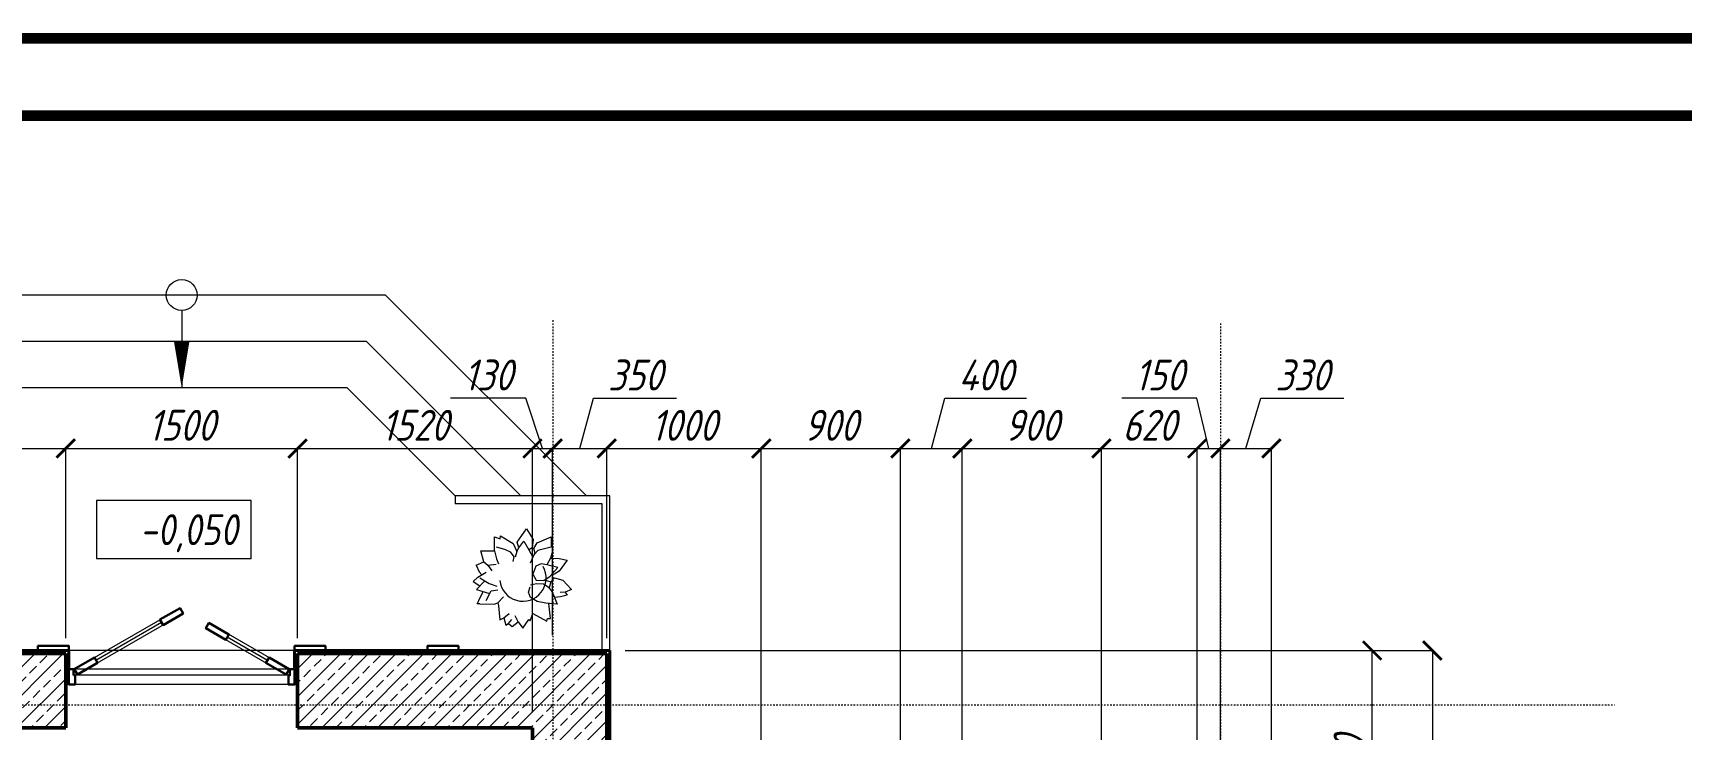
# Model space of a CAD drawing. Header units: millimetres. Extents: x 54 to 1314, y 20 to 614.
# Drawn here: x 215.1 to 321.7, y 569.2 to 614.3 of the extents above; entities that cross this region are included whole.
import ezdxf
from ezdxf.enums import TextEntityAlignment as Align

# ---------------------------------------------------------------- set-up
doc = ezdxf.new("R2010")
doc.units = ezdxf.units.MM
doc.linetypes.add('CENTER2', pattern=[1.125, 0.75, -0.125, 0.125, -0.125])
for name, color, linetype, lineweight in [('A_ДВЕРИ', 106, 'Continuous', 30), ('A_ЛЕСТНИЦЫ', 3, 'Continuous', 15), ('A_ПЕРЕГОР', 213, 'Continuous', 40), ('A_РАЗМ.ОСНОВНЫЕ', 4, 'Continuous', 13), ('A_ТЕХНОЛОГ', 36, 'Continuous', 9), ('А_ВЫСОТН.ОТМЕТКИ', 161, 'Continuous', 20), ('А_ПЕРВЫЙ ПЛАН', 102, 'Continuous', 15), ('А_СТЕНЫ ГАЗОБЕТОН', 5, 'Continuous', 50), ('А_ШТУКАТУРКА ФАСАД', 7, 'Continuous', 15), ('ЛИСТ', 7, 'Continuous', 18), ('Мебель', 34, 'Continuous', 9), ('ОСИ', 40, 'CENTER2', 18)]:
    doc.layers.add(name, color=color, linetype=linetype, lineweight=lineweight)
doc.styles.add('ROMANS', font='romans.shx', dxfattribs={"width": 0.8, "oblique": 15})
doc.dimstyles.new('100', dxfattribs={"dimtxt": 2, "dimasz": 1.2, "dimexe": 0, "dimexo": 1, "dimgap": 0.5, "dimtad": 1, "dimdec": 0, "dimlfac": 100, "dimdsep": 46, "dimtxsty": 'ROMANS', "dimblk1": 'ARCHTICK', "dimblk2": 'ARCHTICK', "dimsah": 1, "dimcen": 2, "dimclrd": 256, "dimclre": 256, "dimclrt": 256, "dimadec": 0, "dimazin": 2, "dimtfac": 1, "dimtdec": 0, "dimtmove": 1, "dimatfit": 3, "dimfxl": 1, "dimtvp": 1.5, "dimtolj": 1, "dimtzin": 0, "dimlwd": -1, "dimlwe": -1, "dimarcsym": 0})
pattern_1 = [(45, (288818.3103, -36472.056), (-0.898025612, 0.898025612), []), (45, (288819.2083, -36472.056), (-0.898025612, 0.898025612), [0.635, -0.3175])]

# ---------------------------------------------------------------- blocks, each defined once
blk = doc.blocks.new('FIKYC')
at = {"layer": 'Мебель'}
for p, q in [((1020.12, 963.3), (1020.73, 964.18)), ((1020.73, 964.18), (1021.17, 963.48)), ((1017.78, 962.75), (1018.66, 962.75)), ((1017.97, 962.04), (1017.78, 962.75)), ((1018.66, 963.65), (1019.03, 963.53)), ((1018.66, 962.75), (1018.66, 963.65)), ((1018.66, 962.75), (1018.79, 962.23)), ((1018.76, 963.01), (1019.31, 962.85)), ((1019.03, 963.53), (1019.05, 963.72)), ((1019.05, 963.72), (1019.87, 963.23)), ((1019.31, 962.85), (1019.67, 962.69)), ((1019.87, 963.23), (1020.1, 962.71)), ((1020.1, 962.71), (1020.24, 962.95)), ((1020.24, 962.95), (1020.12, 963.3)), ((1020.24, 962.95), (1020.56, 963.38)), ((1020.56, 963.38), (1020.88, 962.81)), ((1021.09, 962.94), (1020.88, 962.81)), ((1020.88, 962.81), (1021.13, 962.34)), ((1021.17, 963.48), (1021.09, 962.94)), ((1021.21, 962.91), (1021.43, 963.27)), ((1021.29, 962.6), (1021.21, 962.91)), ((1021.46, 962.77), (1021.26, 962.55)), ((1021.43, 963.27), (1022.32, 963.66)), ((1022.32, 962.98), (1021.46, 962.77)), ((1022.32, 963.66), (1022.32, 962.98)), ((1022.42, 963), (1022.41, 962.72)), ((1017.47, 961.83), (1017.97, 962.04)), ((1017.47, 961.83), (1017.66, 961.4)), ((1017.97, 962.04), (1018.24, 961.82)), ((1018.24, 961.82), (1018.77, 961.89)), ((1018.24, 961.82), (1018.48, 961.46)), ((1018.79, 962.23), (1018.93, 961.91)), ((1019.67, 962.69), (1019.92, 962.37)), ((1019.92, 962.37), (1019.85, 962.05)), ((1020.1, 962.71), (1020, 962.33)), ((1021.13, 962.34), (1020.97, 961.94)), ((1021.13, 962.34), (1021.29, 962.6)), ((1021.34, 961.76), (1021.14, 961.23)), ((1021.67, 961.91), (1021.34, 961.76)), ((1022.05, 961.85), (1021.67, 961.91)), ((1022.29, 962.28), (1022.05, 961.85)), ((1022.76, 961.67), (1022.05, 961.85)), ((1022.41, 962.72), (1022.29, 962.28)), ((1022.29, 962.28), (1022.84, 962.25)), ((1022.84, 962.25), (1023.36, 962.14)), ((1023.36, 962.14), (1022.84, 961.43)), ((1017.27, 960.77), (1017.58, 961.04)), ((1017.27, 960.77), (1017.72, 960.49)), ((1017.5, 960.25), (1018.03, 960.8)), ((1017.58, 961.04), (1018.12, 961.36)), ((1017.66, 961.4), (1017.85, 961.2)), ((1017.71, 961.01), (1018.32, 960.64)), ((1018.32, 960.64), (1018.82, 960.46)), ((1021.37, 960.61), (1021, 960.53)), ((1021.14, 961.23), (1021.35, 960.86)), ((1021.35, 960.86), (1021.85, 960.84)), ((1021.84, 960.6), (1021.37, 960.61)), ((1021.85, 960.84), (1022.26, 961.12)), ((1022.02, 960.82), (1022.3, 960.74)), ((1022.3, 960.74), (1022.19, 960.36)), ((1022.26, 961.12), (1022.76, 961.67)), ((1022.3, 960.74), (1022.55, 961.01)), ((1022.55, 961.23), (1022.33, 961.19)), ((1022.84, 961.43), (1022.55, 961.23)), ((1022.55, 961.01), (1023.08, 960.85)), ((1023.08, 960.85), (1023.64, 960.25)), ((1017.5, 960.25), (1018.34, 959.98)), ((1017.65, 959.54), (1017.92, 960.12)), ((1018.12, 959.53), (1018.44, 960.17)), ((1018.44, 960.17), (1018.88, 960.23)), ((1018.88, 959.39), (1019.24, 959.78)), ((1020.85, 960.07), (1020.97, 960.41)), ((1020.99, 959.72), (1020.85, 960.07)), ((1021.43, 959.48), (1020.99, 959.72)), ((1022.19, 960.36), (1021.84, 960.6)), ((1022.34, 960.19), (1022.19, 960.36)), ((1022.56, 959.72), (1022.34, 960.19)), ((1022.94, 959.77), (1022.54, 959.74)), ((1022.54, 959.74), (1022.71, 959.29)), ((1023.23, 960.07), (1022.9, 960.05)), ((1023.37, 959.87), (1022.94, 959.77)), ((1023.64, 960.25), (1023.23, 960.07)), ((1023.23, 960.07), (1023.37, 959.87)), ((1017.53, 959.33), (1017.65, 959.54)), ((1017.72, 959.32), (1017.53, 959.33)), ((1017.72, 959.32), (1018.63, 959.29)), ((1018.63, 959.29), (1018.88, 959.39)), ((1018.88, 959.39), (1018.91, 959.2)), ((1018.91, 959.2), (1019, 958.28)), ((1019.26, 958.41), (1019.6, 958.7)), ((1020.2, 958.16), (1019.99, 958.55)), ((1020.97, 958.21), (1021.15, 958.7)), ((1021.15, 958.7), (1022.05, 958.19)), ((1021.99, 959.37), (1021.43, 959.48)), ((1022.71, 959.29), (1021.99, 959.37)), ((1022.28, 958.38), (1022.17, 959.35)), ((1019, 958.28), (1019.26, 958.41)), ((1019.26, 958.41), (1019.39, 957.95)), ((1019.39, 957.95), (1019.56, 958.05)), ((1019.56, 958.05), (1019.78, 958.31)), ((1019.56, 958.05), (1019.81, 957.86)), ((1019.81, 957.86), (1020.2, 958.16)), ((1020.2, 958.16), (1020.49, 957.75)), ((1020.49, 957.75), (1020.88, 958.31)), ((1020.88, 958.31), (1020.97, 958.21)), ((1022.05, 958.19), (1022.1, 958.37)), ((1022.1, 958.37), (1022.28, 958.38))]:
    blk.add_line(p, q, dxfattribs=at)
blk.add_arc((1020.5, 960.99), 1.5, 186.1323, 29.8574, dxfattribs=at)
blk = doc.blocks.new('Дверь 15х21')
at = {"layer": 'A_ДВЕРИ', "color": 4, "lineweight": 20}
for p, q in [((-5.55, 0.58), (-1.31, 3.03)), ((2.95, 2.08), (5.55, 0.58))]:
    blk.add_line(p, q, dxfattribs=at)
at = {"layer": 'A_ДВЕРИ', "lineweight": 9}
for p, q in [((7.5, 0), (-7.5, 0)), ((7.5, -1), (-7.5, -1)), ((7, -0.4), (-7, -0.4))]:
    blk.add_line(p, q, dxfattribs=at)
for points in [[(-6.95, 0), (-0.11, 3.95), (0.09, 3.6), (-6.75, -0.35)], [(6.95, 0), (1.75, 3), (1.55, 2.65), (6.75, -0.35)]]:
    blk.add_lwpolyline(points, close=True, dxfattribs=at)
at = {"layer": 'A_ДВЕРИ'}
for points in [[(-1.21, 2.85), (0.09, 3.6), (-0.11, 3.95), (-1.41, 3.2)], [(1.75, 3), (3.05, 2.25), (2.85, 1.9), (1.55, 2.65)], [(-6.75, -0.35), (-5.45, 0.4), (-5.65, 0.75), (-6.95, 0)], [(5.65, 0.75), (6.95, 0), (6.75, -0.35), (5.45, 0.4)], [(-7, -0.4), (-6.9, -0.4), (-6.9, -1), (-7.3, -1), (-7.3, 0), (-7, 0)]]:
    blk.add_lwpolyline(points, close=True, dxfattribs=at)
blk.add_lwpolyline([(7, 0), (7, -0.4), (6.9, -0.4), (6.9, -1), (7.3, -1), (7.3, 0), (7, 0)], dxfattribs=at)
blk = doc.blocks.new('_ARCHTICK')
at = {"color": 0, "linetype": 'ByBlock', "const_width": 0.15}
blk.add_lwpolyline([(-0.5, -0.5), (0.5, 0.5)], dxfattribs=at)
blk = doc.blocks.new('*D335')
at = {"layer": 'A_РАЗМ.ОСНОВНЫЕ', "transparency": 16777216}
for p, q in [((217.22, 575.12), (217.22, 587.39)), ((217.22, 587.39), (232.22, 587.39)), ((232.22, 575.12), (232.22, 587.39))]:
    blk.add_line(p, q, dxfattribs=at)
at = {"layer": 'Defpoints', "color": 0, "transparency": 16777216}
for p in [(232.22, 587.39), (217.22, 574.12), (232.22, 574.12)]:
    blk.add_point(p, dxfattribs=at)
at = {"layer": 'A_РАЗМ.ОСНОВНЫЕ', "transparency": 16777216, "xscale": 1.2, "yscale": 1.2, "zscale": 1.2, "rotation": 180}
blk.add_blockref('_ARCHTICK', (217.22, 587.39), dxfattribs=at)
at = {"layer": 'A_РАЗМ.ОСНОВНЫЕ', "transparency": 16777216, "xscale": 1.2, "yscale": 1.2, "zscale": 1.2}
blk.add_blockref('_ARCHTICK', (232.22, 587.39), dxfattribs=at)
at = {"layer": 'A_РАЗМ.ОСНОВНЫЕ', "transparency": 16777216, "insert": (224.72, 588.89), "char_height": 2, "attachment_point": 5, "style": 'ROMANS'}
blk.add_mtext('\\A1;1500', dxfattribs=at)
blk = doc.blocks.new('*D336')
at = {"layer": 'A_РАЗМ.ОСНОВНЫЕ', "transparency": 16777216}
for p, q in [((232.22, 575.12), (232.22, 587.39)), ((232.22, 587.39), (247.42, 587.39)), ((247.42, 570.32), (247.42, 587.39))]:
    blk.add_line(p, q, dxfattribs=at)
at = {"layer": 'Defpoints', "color": 0, "transparency": 16777216}
for p in [(247.42, 587.39), (232.22, 574.12), (247.42, 569.32)]:
    blk.add_point(p, dxfattribs=at)
at = {"layer": 'A_РАЗМ.ОСНОВНЫЕ', "transparency": 16777216, "xscale": 1.2, "yscale": 1.2, "zscale": 1.2, "rotation": 180}
blk.add_blockref('_ARCHTICK', (232.22, 587.39), dxfattribs=at)
at = {"layer": 'A_РАЗМ.ОСНОВНЫЕ', "transparency": 16777216, "xscale": 1.2, "yscale": 1.2, "zscale": 1.2}
blk.add_blockref('_ARCHTICK', (247.42, 587.39), dxfattribs=at)
at = {"layer": 'A_РАЗМ.ОСНОВНЫЕ', "transparency": 16777216, "insert": (239.82, 588.89), "char_height": 2, "attachment_point": 5, "style": 'ROMANS'}
blk.add_mtext('\\A1;1520', dxfattribs=at)
blk = doc.blocks.new('*D337')
at = {"layer": 'A_РАЗМ.ОСНОВНЫЕ', "transparency": 16777216}
for p, q in [((246.98, 590.64), (242.11, 590.64)), ((248.07, 587.39), (246.98, 590.64)), ((247.42, 570.32), (247.42, 587.39)), ((247.42, 587.39), (248.72, 587.39)), ((248.72, 575.32), (248.72, 587.39))]:
    blk.add_line(p, q, dxfattribs=at)
at = {"layer": 'Defpoints', "color": 0, "transparency": 16777216}
for p in [(248.72, 587.39), (248.72, 574.32), (247.42, 569.32)]:
    blk.add_point(p, dxfattribs=at)
at = {"layer": 'A_РАЗМ.ОСНОВНЫЕ', "transparency": 16777216, "xscale": 1.2, "yscale": 1.2, "zscale": 1.2, "rotation": 180}
blk.add_blockref('_ARCHTICK', (247.42, 587.39), dxfattribs=at)
at = {"layer": 'A_РАЗМ.ОСНОВНЫЕ', "transparency": 16777216, "xscale": 1.2, "yscale": 1.2, "zscale": 1.2}
blk.add_blockref('_ARCHTICK', (248.72, 587.39), dxfattribs=at)
at = {"layer": 'A_РАЗМ.ОСНОВНЫЕ', "transparency": 16777216, "insert": (244.55, 592.14), "char_height": 2, "attachment_point": 5, "style": 'ROMANS'}
blk.add_mtext('\\A1;130', dxfattribs=at)
blk = doc.blocks.new('*D338')
at = {"layer": 'A_РАЗМ.ОСНОВНЫЕ', "transparency": 16777216}
for p, q in [((250.47, 587.39), (251.37, 590.64)), ((251.37, 590.64), (256.74, 590.64)), ((248.72, 575.32), (248.72, 587.39)), ((248.72, 587.39), (252.22, 587.39)), ((252.22, 575.12), (252.22, 587.39))]:
    blk.add_line(p, q, dxfattribs=at)
at = {"layer": 'Defpoints', "color": 0, "transparency": 16777216}
for p in [(252.22, 587.39), (248.72, 574.32), (252.22, 574.12)]:
    blk.add_point(p, dxfattribs=at)
at = {"layer": 'A_РАЗМ.ОСНОВНЫЕ', "transparency": 16777216, "xscale": 1.2, "yscale": 1.2, "zscale": 1.2, "rotation": 180}
blk.add_blockref('_ARCHTICK', (248.72, 587.39), dxfattribs=at)
at = {"layer": 'A_РАЗМ.ОСНОВНЫЕ', "transparency": 16777216, "xscale": 1.2, "yscale": 1.2, "zscale": 1.2}
blk.add_blockref('_ARCHTICK', (252.22, 587.39), dxfattribs=at)
at = {"layer": 'A_РАЗМ.ОСНОВНЫЕ', "transparency": 16777216, "insert": (254.06, 592.14), "char_height": 2, "attachment_point": 5, "style": 'ROMANS'}
blk.add_mtext('\\A1;350', dxfattribs=at)
blk = doc.blocks.new('*D339')
at = {"layer": 'A_РАЗМ.ОСНОВНЫЕ', "transparency": 16777216}
for p, q in [((252.22, 575.12), (252.22, 587.39)), ((252.22, 587.39), (262.22, 587.39)), ((262.22, 559.92), (262.22, 587.39))]:
    blk.add_line(p, q, dxfattribs=at)
at = {"layer": 'Defpoints', "color": 0, "transparency": 16777216}
for p in [(262.22, 587.39), (252.22, 574.12), (262.22, 558.92)]:
    blk.add_point(p, dxfattribs=at)
at = {"layer": 'A_РАЗМ.ОСНОВНЫЕ', "transparency": 16777216, "xscale": 1.2, "yscale": 1.2, "zscale": 1.2, "rotation": 180}
blk.add_blockref('_ARCHTICK', (252.22, 587.39), dxfattribs=at)
at = {"layer": 'A_РАЗМ.ОСНОВНЫЕ', "transparency": 16777216, "xscale": 1.2, "yscale": 1.2, "zscale": 1.2}
blk.add_blockref('_ARCHTICK', (262.22, 587.39), dxfattribs=at)
at = {"layer": 'A_РАЗМ.ОСНОВНЫЕ', "transparency": 16777216, "insert": (257.22, 588.89), "char_height": 2, "attachment_point": 5, "style": 'ROMANS'}
blk.add_mtext('\\A1;1000', dxfattribs=at)
blk = doc.blocks.new('*D340')
at = {"layer": 'A_РАЗМ.ОСНОВНЫЕ', "transparency": 16777216}
for p, q in [((262.22, 559.92), (262.22, 587.39)), ((262.22, 587.39), (271.22, 587.39)), ((271.22, 559.92), (271.22, 587.39))]:
    blk.add_line(p, q, dxfattribs=at)
at = {"layer": 'Defpoints', "color": 0, "transparency": 16777216}
for p in [(271.22, 587.39), (262.22, 558.92), (271.22, 558.92)]:
    blk.add_point(p, dxfattribs=at)
at = {"layer": 'A_РАЗМ.ОСНОВНЫЕ', "transparency": 16777216, "xscale": 1.2, "yscale": 1.2, "zscale": 1.2, "rotation": 180}
blk.add_blockref('_ARCHTICK', (262.22, 587.39), dxfattribs=at)
at = {"layer": 'A_РАЗМ.ОСНОВНЫЕ', "transparency": 16777216, "xscale": 1.2, "yscale": 1.2, "zscale": 1.2}
blk.add_blockref('_ARCHTICK', (271.22, 587.39), dxfattribs=at)
at = {"layer": 'A_РАЗМ.ОСНОВНЫЕ', "transparency": 16777216, "insert": (266.72, 588.89), "char_height": 2, "attachment_point": 5, "style": 'ROMANS'}
blk.add_mtext('\\A1;900', dxfattribs=at)
blk = doc.blocks.new('*D341')
at = {"layer": 'A_РАЗМ.ОСНОВНЫЕ', "transparency": 16777216}
for p, q in [((273.22, 587.39), (274.09, 590.64)), ((274.09, 590.64), (279.38, 590.64)), ((271.22, 559.92), (271.22, 587.39)), ((271.22, 587.39), (275.22, 587.39)), ((275.22, 559.92), (275.22, 587.39))]:
    blk.add_line(p, q, dxfattribs=at)
at = {"layer": 'Defpoints', "color": 0, "transparency": 16777216}
for p in [(275.22, 587.39), (271.22, 558.92), (275.22, 558.92)]:
    blk.add_point(p, dxfattribs=at)
at = {"layer": 'A_РАЗМ.ОСНОВНЫЕ', "transparency": 16777216, "xscale": 1.2, "yscale": 1.2, "zscale": 1.2, "rotation": 180}
blk.add_blockref('_ARCHTICK', (271.22, 587.39), dxfattribs=at)
at = {"layer": 'A_РАЗМ.ОСНОВНЫЕ', "transparency": 16777216, "xscale": 1.2, "yscale": 1.2, "zscale": 1.2}
blk.add_blockref('_ARCHTICK', (275.22, 587.39), dxfattribs=at)
at = {"layer": 'A_РАЗМ.ОСНОВНЫЕ', "transparency": 16777216, "insert": (276.74, 592.14), "char_height": 2, "attachment_point": 5, "style": 'ROMANS'}
blk.add_mtext('\\A1;400', dxfattribs=at)
blk = doc.blocks.new('*D342')
at = {"layer": 'A_РАЗМ.ОСНОВНЫЕ', "transparency": 16777216}
for p, q in [((275.22, 559.92), (275.22, 587.39)), ((275.22, 587.39), (284.22, 587.39)), ((284.22, 559.92), (284.22, 587.39))]:
    blk.add_line(p, q, dxfattribs=at)
at = {"layer": 'Defpoints', "color": 0, "transparency": 16777216}
for p in [(284.22, 587.39), (275.22, 558.92), (284.22, 558.92)]:
    blk.add_point(p, dxfattribs=at)
at = {"layer": 'A_РАЗМ.ОСНОВНЫЕ', "transparency": 16777216, "xscale": 1.2, "yscale": 1.2, "zscale": 1.2, "rotation": 180}
blk.add_blockref('_ARCHTICK', (275.22, 587.39), dxfattribs=at)
at = {"layer": 'A_РАЗМ.ОСНОВНЫЕ', "transparency": 16777216, "xscale": 1.2, "yscale": 1.2, "zscale": 1.2}
blk.add_blockref('_ARCHTICK', (284.22, 587.39), dxfattribs=at)
at = {"layer": 'A_РАЗМ.ОСНОВНЫЕ', "transparency": 16777216, "insert": (279.72, 588.89), "char_height": 2, "attachment_point": 5, "style": 'ROMANS'}
blk.add_mtext('\\A1;900', dxfattribs=at)
blk = doc.blocks.new('*D343')
at = {"layer": 'A_РАЗМ.ОСНОВНЫЕ', "transparency": 16777216}
for p, q in [((284.22, 559.92), (284.22, 587.39)), ((284.22, 587.39), (290.42, 587.39)), ((290.42, 555.12), (290.42, 587.39))]:
    blk.add_line(p, q, dxfattribs=at)
at = {"layer": 'Defpoints', "color": 0, "transparency": 16777216}
for p in [(290.42, 587.39), (284.22, 558.92), (290.42, 554.12)]:
    blk.add_point(p, dxfattribs=at)
at = {"layer": 'A_РАЗМ.ОСНОВНЫЕ', "transparency": 16777216, "xscale": 1.2, "yscale": 1.2, "zscale": 1.2, "rotation": 180}
blk.add_blockref('_ARCHTICK', (284.22, 587.39), dxfattribs=at)
at = {"layer": 'A_РАЗМ.ОСНОВНЫЕ', "transparency": 16777216, "xscale": 1.2, "yscale": 1.2, "zscale": 1.2}
blk.add_blockref('_ARCHTICK', (290.42, 587.39), dxfattribs=at)
at = {"layer": 'A_РАЗМ.ОСНОВНЫЕ', "transparency": 16777216, "insert": (287.32, 588.89), "char_height": 2, "attachment_point": 5, "style": 'ROMANS'}
blk.add_mtext('\\A1;620', dxfattribs=at)
blk = doc.blocks.new('*D344')
at = {"layer": 'A_РАЗМ.ОСНОВНЫЕ', "transparency": 16777216}
for p, q in [((290.4, 590.64), (285.54, 590.64)), ((291.17, 587.39), (290.4, 590.64)), ((290.42, 555.12), (290.42, 587.39)), ((290.42, 587.39), (291.92, 587.39)), ((291.92, 560.12), (291.92, 587.39))]:
    blk.add_line(p, q, dxfattribs=at)
at = {"layer": 'Defpoints', "color": 0, "transparency": 16777216}
for p in [(291.92, 587.39), (291.92, 559.12), (290.42, 554.12)]:
    blk.add_point(p, dxfattribs=at)
at = {"layer": 'A_РАЗМ.ОСНОВНЫЕ', "transparency": 16777216, "xscale": 1.2, "yscale": 1.2, "zscale": 1.2, "rotation": 180}
blk.add_blockref('_ARCHTICK', (290.42, 587.39), dxfattribs=at)
at = {"layer": 'A_РАЗМ.ОСНОВНЫЕ', "transparency": 16777216, "xscale": 1.2, "yscale": 1.2, "zscale": 1.2}
blk.add_blockref('_ARCHTICK', (291.92, 587.39), dxfattribs=at)
at = {"layer": 'A_РАЗМ.ОСНОВНЫЕ', "transparency": 16777216, "insert": (287.97, 592.14), "char_height": 2, "attachment_point": 5, "style": 'ROMANS'}
blk.add_mtext('\\A1;150', dxfattribs=at)
blk = doc.blocks.new('*D345')
at = {"layer": 'A_РАЗМ.ОСНОВНЫЕ', "transparency": 16777216}
for p, q in [((293.57, 587.39), (294.53, 590.64)), ((294.53, 590.64), (299.9, 590.64)), ((291.92, 560.12), (291.92, 587.39)), ((291.92, 587.39), (295.22, 587.39)), ((295.22, 559.92), (295.22, 587.39))]:
    blk.add_line(p, q, dxfattribs=at)
at = {"layer": 'Defpoints', "color": 0, "transparency": 16777216}
for p in [(295.22, 587.39), (291.92, 559.12), (295.22, 558.92)]:
    blk.add_point(p, dxfattribs=at)
at = {"layer": 'A_РАЗМ.ОСНОВНЫЕ', "transparency": 16777216, "xscale": 1.2, "yscale": 1.2, "zscale": 1.2, "rotation": 180}
blk.add_blockref('_ARCHTICK', (291.92, 587.39), dxfattribs=at)
at = {"layer": 'A_РАЗМ.ОСНОВНЫЕ', "transparency": 16777216, "xscale": 1.2, "yscale": 1.2, "zscale": 1.2}
blk.add_blockref('_ARCHTICK', (295.22, 587.39), dxfattribs=at)
at = {"layer": 'A_РАЗМ.ОСНОВНЫЕ', "transparency": 16777216, "insert": (297.22, 592.14), "char_height": 2, "attachment_point": 5, "style": 'ROMANS'}
blk.add_mtext('\\A1;330', dxfattribs=at)
blk = doc.blocks.new('*D347')
at = {"layer": 'A_РАЗМ.ОСНОВНЫЕ', "transparency": 16777216}
for p, q in [((202.02, 570.32), (202.02, 587.39)), ((202.02, 587.39), (217.22, 587.39)), ((217.22, 575.12), (217.22, 587.39))]:
    blk.add_line(p, q, dxfattribs=at)
at = {"layer": 'Defpoints', "color": 0, "transparency": 16777216}
for p in [(217.22, 587.39), (217.22, 574.12), (202.02, 569.32)]:
    blk.add_point(p, dxfattribs=at)
at = {"layer": 'A_РАЗМ.ОСНОВНЫЕ', "transparency": 16777216, "xscale": 1.2, "yscale": 1.2, "zscale": 1.2, "rotation": 180}
blk.add_blockref('_ARCHTICK', (202.02, 587.39), dxfattribs=at)
at = {"layer": 'A_РАЗМ.ОСНОВНЫЕ', "transparency": 16777216, "xscale": 1.2, "yscale": 1.2, "zscale": 1.2}
blk.add_blockref('_ARCHTICK', (217.22, 587.39), dxfattribs=at)
at = {"layer": 'A_РАЗМ.ОСНОВНЫЕ', "transparency": 16777216, "insert": (209.62, 588.89), "char_height": 2, "attachment_point": 5, "style": 'ROMANS'}
blk.add_mtext('\\A1;1520', dxfattribs=at)
blk = doc.blocks.new('*D448')
at = {"layer": 'A_РАЗМ.ОСНОВНЫЕ', "transparency": 16777216}
for p, q in [((253.42, 574.32), (301.74, 574.32)), ((301.74, 558.92), (301.74, 574.32)), ((296.22, 558.92), (301.74, 558.92))]:
    blk.add_line(p, q, dxfattribs=at)
at = {"layer": 'Defpoints', "color": 0, "transparency": 16777216}
for p in [(252.42, 574.32), (301.74, 574.32), (295.22, 558.92)]:
    blk.add_point(p, dxfattribs=at)
at = {"layer": 'A_РАЗМ.ОСНОВНЫЕ', "transparency": 16777216, "xscale": 1.2, "yscale": 1.2, "zscale": 1.2}
for p, rotation in [((301.74, 574.32), 90), ((301.74, 558.92), 270)]:
    blk.add_blockref('_ARCHTICK', p, dxfattribs=dict(at, rotation=rotation))
at = {"layer": 'A_РАЗМ.ОСНОВНЫЕ', "transparency": 16777216, "insert": (300.24, 566.62), "char_height": 2, "attachment_point": 5, "rotation": 90, "style": 'ROMANS'}
blk.add_mtext('\\A1;1540', dxfattribs=at)
blk = doc.blocks.new('*D449')
at = {"layer": 'A_РАЗМ.ОСНОВНЫЕ', "transparency": 16777216}
for p, q in [((253.42, 574.32), (305.63, 574.32)), ((305.63, 574.32), (305.63, 418.92)), ((296.42, 418.92), (305.63, 418.92))]:
    blk.add_line(p, q, dxfattribs=at)
at = {"layer": 'Defpoints', "color": 0, "transparency": 16777216}
for p in [(252.42, 574.32), (295.42, 418.92), (305.63, 418.92)]:
    blk.add_point(p, dxfattribs=at)
at = {"layer": 'A_РАЗМ.ОСНОВНЫЕ', "transparency": 16777216, "xscale": 1.2, "yscale": 1.2, "zscale": 1.2}
for p, rotation in [((305.63, 574.32), 90), ((305.63, 418.92), 270)]:
    blk.add_blockref('_ARCHTICK', p, dxfattribs=dict(at, rotation=rotation))
at = {"layer": 'A_РАЗМ.ОСНОВНЫЕ', "transparency": 16777216, "insert": (304.13, 502.85), "char_height": 2, "attachment_point": 5, "rotation": 90, "style": 'ROMANS'}
blk.add_mtext('\\A1;15540', dxfattribs=at)

msp = doc.modelspace()

# ---------------------------------------------------------------- hatches: boundary and pattern name
at = {"layer": 'А_СТЕНЫ ГАЗОБЕТОН', "lineweight": 9, "ltscale": 100}
h = msp.add_hatch(dxfattribs=at)
h.set_pattern_fill('ANSI33', color=256, scale=0.2, style=0)
h.set_pattern_definition(pattern_1)
h.paths.add_polyline_path([(187.225, 554.117), (202.025, 554.117), (202.025, 569.317), (217.225, 569.317), (217.225, 574.117), (197.225, 574.117), (197.225, 558.917), (187.225, 558.917)])
h = msp.add_hatch(dxfattribs=at)
h.set_pattern_fill('ANSI33', color=256, scale=0.2, style=0)
h.set_pattern_definition(pattern_1)
h.paths.add_polyline_path([(247.425, 569.317), (232.225, 569.317), (232.225, 574.117), (252.225, 574.117), (252.225, 558.917), (262.225, 558.917), (262.225, 554.117), (247.425, 554.117)])

# ---------------------------------------------------------------- linework, layer by layer
at = {"layer": 'A_ЛЕСТНИЦЫ'}
msp.add_line((224.725, 596.314), (224.725, 591.314), dxfattribs=at)
msp.add_lwpolyline([(224.725, 591.314, 0, 1, 0), (224.725, 594.314, 0, 0, 0)], format="xyseb", dxfattribs=at)
msp.add_circle((224.725, 597.314), 1, dxfattribs=at)
at = {"layer": 'A_ПЕРЕГОР'}
for p, q in [((217.425, 574.317), (197.025, 574.317)), ((217.425, 573.117), (217.425, 574.317)), ((232.025, 574.317), (252.425, 574.317)), ((232.025, 573.117), (232.025, 574.317)), ((252.425, 559.117), (252.425, 574.317))]:
    msp.add_line(p, q, dxfattribs=at)
at = {"layer": 'А_ВЫСОТН.ОТМЕТКИ'}
msp.add_lwpolyline([(219.218, 580.264), (229.218, 580.264), (229.218, 584.014), (219.218, 584.014)], close=True, dxfattribs=at)
at = {"layer": 'А_ПЕРВЫЙ ПЛАН', "ltscale": 100}
for p, q in [((237.912, 597.314), (211.537, 597.314)), ((250.91, 584.317), (237.912, 597.314)), ((236.669, 594.314), (212.78, 594.314)), ((246.667, 584.317), (236.669, 594.314)), ((235.427, 591.314), (214.022, 591.314)), ((242.425, 584.317), (235.427, 591.314)), ((252.425, 584.317), (242.425, 584.317)), ((242.425, 584.317), (242.425, 583.817)), ((252.425, 574.317), (252.425, 584.317)), ((251.925, 583.817), (242.425, 583.817)), ((251.925, 574.317), (251.925, 583.817)), ((232.025, 574.317), (217.425, 574.317))]:
    msp.add_line(p, q, dxfattribs=at)
at = {"layer": 'А_СТЕНЫ ГАЗОБЕТОН', "ltscale": 100}
for p, q in [((217.225, 574.117), (197.225, 574.117)), ((217.225, 574.117), (217.225, 569.317)), ((232.225, 574.117), (252.225, 574.117)), ((232.225, 574.117), (232.225, 569.317)), ((252.225, 558.917), (252.225, 574.117)), ((217.225, 569.317), (202.025, 569.317)), ((232.225, 569.317), (247.425, 569.317)), ((247.425, 569.317), (247.425, 554.117))]:
    msp.add_line(p, q, dxfattribs=at)
at = {"layer": 'А_ШТУКАТУРКА ФАСАД', "color": 7, "lineweight": 30}
for points in [[(217.425, 574.317), (215.425, 574.317), (215.425, 574.617), (217.425, 574.617)], [(234.025, 574.317), (232.025, 574.317), (232.025, 574.617), (234.025, 574.617)], [(242.625, 574.317), (240.625, 574.317), (240.625, 574.617), (242.625, 574.617)]]:
    msp.add_lwpolyline(points, close=True, dxfattribs=at)
at = {"layer": 'ЛИСТ', "const_width": 0.7}
for points in [[(54.025, 316.917), (474.025, 316.917), (474.025, 613.917), (54.025, 613.917)], [(74.025, 321.917), (469.025, 321.917), (469.025, 608.917), (74.025, 608.917)]]:
    msp.add_lwpolyline(points, close=True, dxfattribs=at)
at = {"layer": 'ОСИ', "ltscale": 0.01}
for p, q in [((248.725, 595.681), (248.725, 404.005)), ((291.925, 595.481), (291.925, 404.005)), ((130.389, 570.817), (317.415, 570.817))]:
    msp.add_line(p, q, dxfattribs=at)

# ---------------------------------------------------------------- block references
at = {"layer": 'A_РАЗМ.ОСНОВНЫЕ'}
msp.add_blockref('Дверь 15х21', (224.725, 573.117), dxfattribs=at)
at = {"layer": 'A_ТЕХНОЛОГ'}
msp.add_blockref('FIKYC', (-773.701, -381.98), dxfattribs=at)

# ---------------------------------------------------------------- texts
at = {"layer": 'А_ВЫСОТН.ОТМЕТКИ', "style": 'ROMANS', "oblique": 10, "width": 0.8}
msp.add_text('-0,050', height=2, dxfattribs=at).set_placement((228.386, 581.139), align=Align.RIGHT)

# ---------------------------------------------------------------- dimensions: what is measured, and where the dimension line sits
at = {"layer": 'A_РАЗМ.ОСНОВНЫЕ'}
for base, p1, p2, picture, middle in [((248.725, 587.389), (247.425, 569.317), (248.725, 574.317), '*D337', (246.476, 590.639)), ((252.225, 587.389), (248.725, 574.317), (252.225, 574.117), '*D338', (251.87, 590.639)), ((275.225, 587.389), (271.225, 558.917), (275.225, 558.917), '*D341', (274.591, 590.639)), ((291.925, 587.389), (290.425, 554.117), (291.925, 559.117), '*D344', (289.902, 590.639)), ((295.225, 587.389), (291.925, 559.117), (295.225, 558.917), '*D345', (295.034, 590.639))]:
    dim = msp.add_linear_dim(base=base, p1=p1, p2=p2, dimstyle='100', dxfattribs=at)
    dim.commit()
    dim.dimension.update_dxf_attribs({"geometry": picture, "text_midpoint": middle, "dimtype": 160})
for base, p1, p2, picture, middle in [((217.225, 587.389), (202.025, 569.317), (217.225, 574.117), '*D347', (209.625, 588.889)), ((232.225, 587.389), (217.225, 574.117), (232.225, 574.117), '*D335', (224.725, 588.889)), ((247.425, 587.389), (232.225, 574.117), (247.425, 569.317), '*D336', (239.825, 588.889)), ((262.225, 587.389), (252.225, 574.117), (262.225, 558.917), '*D339', (257.225, 588.889)), ((271.225, 587.389), (262.225, 558.917), (271.225, 558.917), '*D340', (266.725, 588.889)), ((284.225, 587.389), (275.225, 558.917), (284.225, 558.917), '*D342', (279.725, 588.889)), ((290.425, 587.389), (284.225, 558.917), (290.425, 554.117), '*D343', (287.325, 588.889))]:
    dim = msp.add_linear_dim(base=base, p1=p1, p2=p2, dimstyle='100', dxfattribs=at)
    dim.commit()
    dim.dimension.update_dxf_attribs({"geometry": picture, "text_midpoint": middle})
dim = msp.add_linear_dim(base=(301.736, 574.317), p1=(295.225, 558.917), p2=(252.425, 574.317), angle=90, dimstyle='100', dxfattribs=at)
dim.commit()
dim.dimension.update_dxf_attribs({"geometry": '*D448', "text_midpoint": (300.236, 566.617)})
dim = msp.add_linear_dim(base=(305.633, 418.917), p1=(252.425, 574.317), p2=(295.425, 418.917), angle=90, dimstyle='100', dxfattribs=at)
dim.commit()
dim.dimension.update_dxf_attribs({"geometry": '*D449', "text_midpoint": (305.633, 502.852), "dimtype": 160})

doc.saveas('drawing.dxf')
